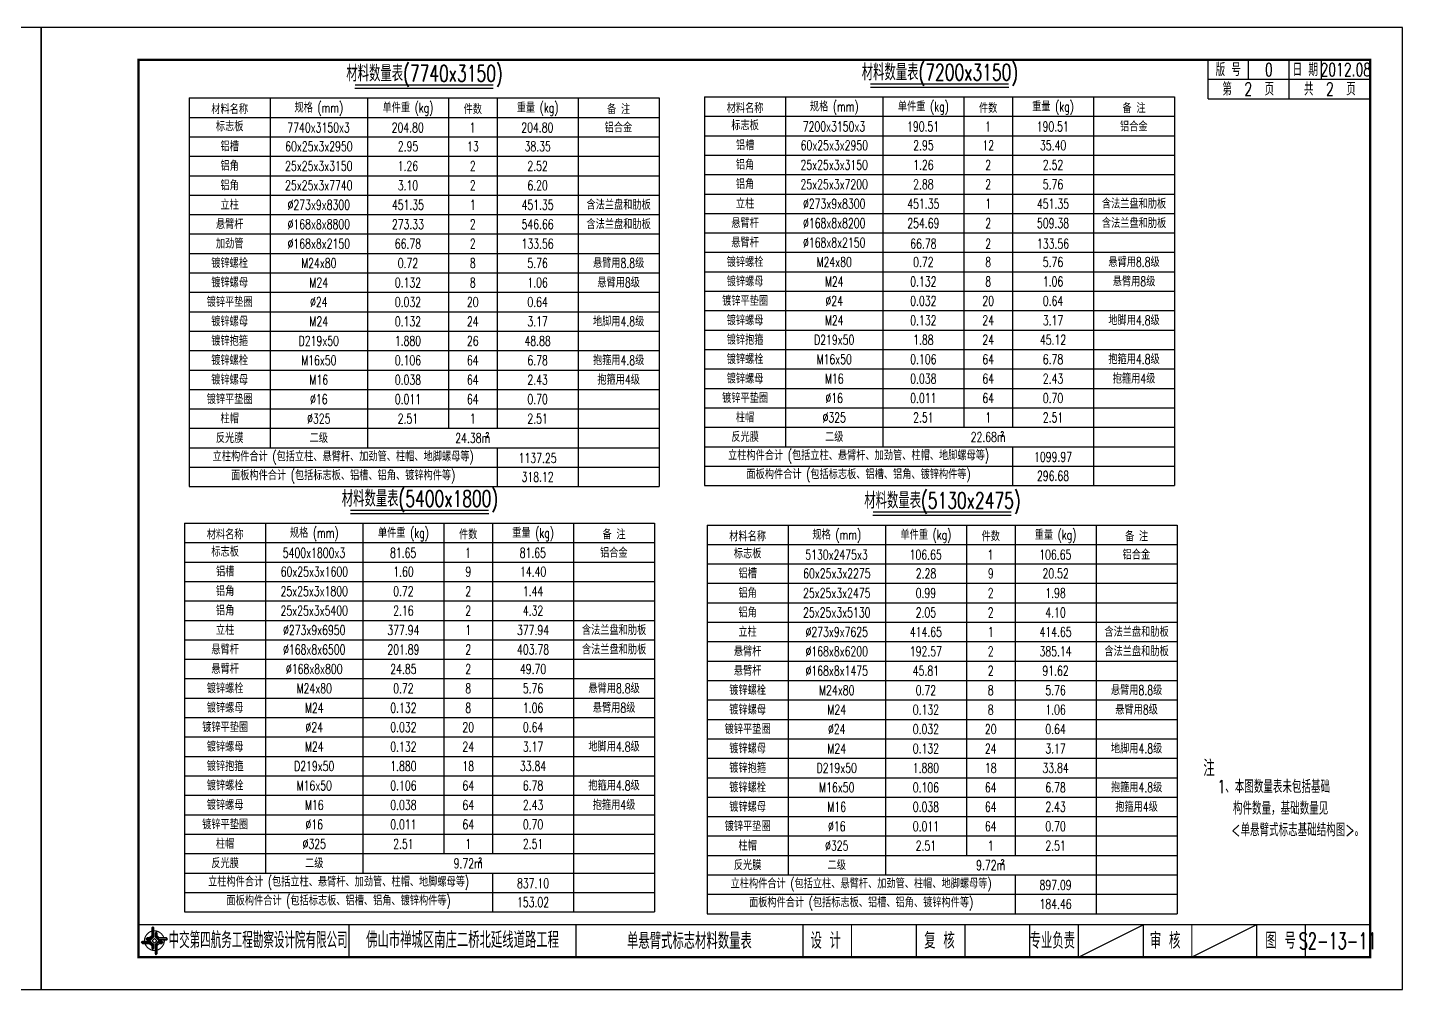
# Model space of a CAD drawing. Extents: x 4349 to 271026, y -15323 to -8945.
# Drawn here: x 5342.7 to 5766.9, y -9659.9 to -9362.9 of the extents above; entities that cross this region are included whole.
import ezdxf
from ezdxf.enums import TextEntityAlignment as Align

# ---------------------------------------------------------------- set-up
doc = ezdxf.new("R2010")
doc.units = 0
doc.header["$LTSCALE"] = 2
doc.layers.get('0').update_dxf_attribs({"linetype": 'CONTINUOUS'})
doc.layers.add('图框', color=7, linetype='CONTINUOUS')
doc.layers.add('文字', color=7, linetype='CONTINUOUS')
doc.styles.get("Standard").update_dxf_attribs({"font": 'simplex1.shx', "width": 0.7, "bigfont": 'hztxt.shx'})

# ---------------------------------------------------------------- blocks, each defined once
blk = doc.blocks.new('series')
at = {"width": 0.75}
for tag, height, p in [('页码', 4, (-35, -19)), ('图名', 5, (-220, -282)), ('图号', 5, (-20, -282))]:
    blk.add_attdef(tag, text='', height=height, dxfattribs=at).set_placement(p, align=Align.MIDDLE_CENTER)
blk = doc.blocks.new('tb')
at = {"lineweight": -3}
h = blk.add_hatch(color=256, dxfattribs=at)
h.paths.add_polyline_path([(-1.23, -0.13), (-3.78, -0.14), (-4.14, -0.41), (-1.4, -0.44), (-0.56, -1.24), (-0.54, -2.62), (-0.27, -2.2), (-0.26, -1.06)])
h.paths.add_polyline_path([(0.13, -1.08), (0.14, -3.86), (0.41, -4.26), (0.44, -1.24), (1.25, -0.43), (2.66, -0.43), (2.26, -0.16), (1.07, -0.15)])
h.paths.add_polyline_path([(1.08, 0.3), (3.62, 0.3), (4.02, 0.56), (1.25, 0.57), (0.43, 1.39), (0.43, 2.8), (0.16, 2.41), (0.15, 1.24)])
h.paths.add_polyline_path([(-0.28, 1.21), (-0.28, 3.99), (-0.56, 4.39), (-0.57, 1.41), (-1.38, 0.6), (-2.74, 0.56), (-2.33, 0.3), (-1.2, 0.29)])
for p, q in [((-0.56, 4.39), (-0.57, 1.41)), ((-1.38, 0.6), (-2.74, 0.56)), ((-0.57, 1.41), (-1.38, 0.6)), ((0.43, 2.8), (0.43, 1.39)), ((0.43, 1.39), (1.25, 0.57)), ((1.25, 0.57), (4.02, 0.56)), ((-4.14, -0.41), (-1.4, -0.44)), ((-1.4, -0.44), (-0.56, -1.24)), ((-0.56, -1.24), (-0.54, -2.62)), ((0.41, -4.26), (0.44, -1.24)), ((0.44, -1.24), (1.25, -0.43)), ((1.25, -0.43), (2.66, -0.43))]:
    blk.add_line(p, q, dxfattribs=at)
at = {"lineweight": -3, "flags": 128}
for points in [[(-0.9, 3.99), (-0.9, 1.58), (-1.53, 0.91), (-2.34, 0.91), (-2.74, 0.56), (-2.33, 0.3), (-1.2, 0.29), (-0.28, 1.21), (-0.28, 3.99), (-0.56, 4.39)], [(-0.04, 0.77), (0.68, 0.04), (-0.04, -0.69), (-0.77, 0.05)], [(3.62, 0.92), (1.43, 0.92), (0.77, 1.54), (0.77, 2.38), (0.43, 2.8), (0.16, 2.41), (0.15, 1.24), (1.08, 0.3), (3.62, 0.3), (4.02, 0.56)], [(-3.73, -0.76), (-1.54, -0.76), (-0.89, -1.39), (-0.89, -2.21), (-0.54, -2.62), (-0.27, -2.2), (-0.26, -1.06), (-1.23, -0.13), (-3.78, -0.14), (-4.14, -0.41)], [(0.75, -3.85), (0.75, -1.43), (1.4, -0.78), (2.26, -0.78), (2.66, -0.43), (2.26, -0.16), (1.07, -0.15), (0.13, -1.08), (0.14, -3.86), (0.41, -4.26)]]:
    blk.add_lwpolyline(points, close=True, dxfattribs=at)
at = {"lineweight": -3, "const_width": 0.35, "flags": 128}
for points in [[(-0.9, 3.02, 0.324167), (-3.16, -0.14)], [(2.88, 0.92, 0.324403), (-0.24, 3.15)], [(0.75, -2.86, 0.325418), (3.02, 0.26)], [(-2.98, -0.76, 0.322976), (0.14, -2.98)]]:
    blk.add_lwpolyline(points, format="xyb", dxfattribs=at)
blk = doc.blocks.new('12345')
at = {"layer": '图框'}
blk.add_lwpolyline([(4926.93, -9362.88), (4926.93, -9065.88), (4506.93, -9065.88), (4506.93, -9362.88)], close=True, dxfattribs=at)

msp = doc.modelspace()

# ---------------------------------------------------------------- linework, layer by layer
at = {"layer": '图框'}
for p, q in [((5706.92857, -9384.88068), (5706.92857, -9372.88068)), ((5719.42857, -9378.88068), (5719.42857, -9372.88068)), ((5731.92857, -9378.88068), (5731.92857, -9372.88068)), ((5741.92857, -9378.88068), (5741.92857, -9372.88068)), ((5706.92857, -9378.88068), (5756.92857, -9378.88068)), ((5731.92857, -9384.88068), (5731.92857, -9378.88068)), ((5706.92857, -9384.88068), (5756.92857, -9384.88068)), ((5721.92858, -9639.88068), (5701.92858, -9649.88068))]:
    msp.add_line(p, q, dxfattribs=at)
at = {"layer": '图框', "linetype": 'Continuous'}
msp.add_line((5666.92858, -9649.88068), (5686.92858, -9639.88068), dxfattribs=at)
at = {"layer": '图框'}
for points, const_width in [([(5756.92857, -9372.88068), (5376.92857, -9372.88068), (5376.92858, -9649.88068), (5756.92858, -9649.88068), (5756.92857, -9372.88068)], 0.7), ([(5376.92858, -9639.88068), (5756.92858, -9639.88068)], 0.4), ([(5441.92858, -9639.88068), (5441.92858, -9649.88068)], 0.4), ([(5511.92858, -9649.88068), (5511.92858, -9639.88068)], 0.4), ([(5581.92858, -9649.88068), (5581.92858, -9639.88068)], 0.4), ([(5596.92858, -9649.88068), (5596.92858, -9639.88068)], 0.4), ([(5616.92858, -9649.88068), (5616.92858, -9639.88068)], 0.4), ([(5631.92858, -9649.88068), (5631.92858, -9639.88068)], 0.4), ([(5651.92858, -9649.88068), (5651.92858, -9639.88068)], 0.4), ([(5651.92858, -9649.88068), (5651.92858, -9639.88068)], 0.4), ([(5666.92858, -9649.88068), (5666.92858, -9639.88068)], 0.4), ([(5686.92858, -9649.88068), (5686.92858, -9639.88068)], 0.4), ([(5701.92858, -9649.88068), (5701.92858, -9639.88068)], 0.4), ([(5721.92858, -9649.88068), (5721.92858, -9639.88068)], 0.4), ([(5736.92858, -9649.88068), (5736.92858, -9639.88068)], 0.4)]:
    msp.add_lwpolyline(points, dxfattribs=dict(at, const_width=const_width))
at = {"layer": '文字'}
for p, q in [((5443.75009, -9381.63135), (5486.42409, -9381.63135)), ((5602.76504, -9381.29385), (5645.43904, -9381.29385)), ((5417.58709, -9384.63135), (5417.58709, -9492.63135)), ((5447.58709, -9384.63135), (5447.58709, -9492.63135)), ((5472.58709, -9384.63135), (5472.58709, -9486.63135)), ((5487.58709, -9384.63135), (5487.58709, -9486.63135)), ((5512.58709, -9384.63135), (5512.58709, -9504.63135)), ((5576.60204, -9384.29385), (5576.60204, -9492.29385)), ((5606.60204, -9384.29385), (5606.60204, -9492.29385)), ((5631.60204, -9384.29385), (5631.60204, -9486.29385)), ((5646.60204, -9384.29385), (5646.60204, -9486.29385)), ((5671.60204, -9384.29385), (5671.60204, -9504.29385)), ((5392.58709, -9390.63135), (5537.58709, -9390.63135)), ((5551.60204, -9390.29385), (5696.60204, -9390.29385)), ((5551.60204, -9396.29385), (5696.60204, -9396.29385)), ((5392.58709, -9396.63135), (5537.58709, -9396.63135)), ((5392.58709, -9402.63135), (5537.58709, -9402.63135)), ((5551.60204, -9402.29385), (5696.60204, -9402.29385)), ((5392.58709, -9408.63135), (5537.58709, -9408.63135)), ((5551.60204, -9408.29385), (5696.60204, -9408.29385)), ((5392.58709, -9414.63135), (5537.58709, -9414.63135)), ((5551.60204, -9414.29385), (5696.60204, -9414.29385)), ((5392.58709, -9420.63135), (5537.58709, -9420.63135)), ((5551.60204, -9420.29385), (5696.60204, -9420.29385)), ((5392.58709, -9426.63135), (5537.58709, -9426.63135)), ((5551.60204, -9426.29385), (5696.60204, -9426.29385)), ((5392.58709, -9432.63135), (5537.58709, -9432.63135)), ((5551.60204, -9432.29385), (5696.60204, -9432.29385)), ((5392.58709, -9438.63135), (5537.58709, -9438.63135)), ((5551.60204, -9438.29385), (5696.60204, -9438.29385)), ((5392.58709, -9444.63135), (5537.58709, -9444.63135)), ((5551.60204, -9444.29385), (5696.60204, -9444.29385)), ((5392.58709, -9450.63135), (5537.58709, -9450.63135)), ((5512.58709, -9450.63135), (5512.58709, -9456.63135)), ((5551.60204, -9450.29385), (5696.60204, -9450.29385)), ((5671.60204, -9450.29385), (5671.60204, -9456.29385)), ((5392.58709, -9456.63135), (5537.58709, -9456.63135)), ((5512.58709, -9456.63135), (5512.58709, -9462.63135)), ((5551.60204, -9456.29385), (5696.60204, -9456.29385)), ((5671.60204, -9456.29385), (5671.60204, -9462.29385)), ((5392.58709, -9462.63135), (5537.58709, -9462.63135)), ((5512.58709, -9462.63135), (5512.58709, -9468.63135)), ((5551.60204, -9462.29385), (5696.60204, -9462.29385)), ((5671.60204, -9462.29385), (5671.60204, -9468.29385)), ((5551.60204, -9468.29385), (5696.60204, -9468.29385)), ((5671.60204, -9468.29385), (5671.60204, -9474.29385)), ((5392.58709, -9468.63135), (5537.58709, -9468.63135)), ((5512.58709, -9468.63135), (5512.58709, -9474.63135)), ((5392.58709, -9474.63135), (5537.58709, -9474.63135)), ((5512.58709, -9474.63135), (5512.58709, -9480.63135)), ((5551.60204, -9474.29385), (5696.60204, -9474.29385)), ((5671.60204, -9474.29385), (5671.60204, -9480.29385)), ((5392.58709, -9480.63135), (5537.58709, -9480.63135)), ((5512.58709, -9480.63135), (5512.58709, -9486.63135)), ((5551.60204, -9480.29385), (5696.60204, -9480.29385)), ((5671.60204, -9480.29385), (5671.60204, -9486.29385)), ((5392.58709, -9486.63135), (5537.58709, -9486.63135)), ((5551.60204, -9486.29385), (5696.60204, -9486.29385)), ((5487.58709, -9492.63135), (5487.58709, -9504.63135)), ((5646.60204, -9492.29385), (5646.60204, -9504.29385)), ((5392.58709, -9498.63135), (5537.58709, -9498.63135)), ((5551.60204, -9498.29385), (5696.60204, -9498.29385)), ((5442.34441, -9512.91457), (5485.01841, -9512.91457)), ((5603.55132, -9513.48322), (5646.22532, -9513.48322)), ((5416.18141, -9515.91457), (5416.18141, -9623.91457)), ((5446.18141, -9515.91457), (5446.18141, -9623.91457)), ((5471.18141, -9515.91457), (5471.18141, -9617.91457)), ((5486.18141, -9515.91457), (5486.18141, -9617.91457)), ((5511.18141, -9515.91457), (5511.18141, -9635.91457)), ((5577.38832, -9516.48322), (5577.38832, -9624.48322)), ((5607.38832, -9516.48322), (5607.38832, -9624.48322)), ((5632.38832, -9516.48322), (5632.38832, -9618.48322)), ((5647.38832, -9516.48322), (5647.38832, -9618.48322)), ((5672.38832, -9516.48322), (5672.38832, -9636.48322)), ((5391.18141, -9521.91457), (5536.18141, -9521.91457)), ((5552.38832, -9522.48322), (5697.38832, -9522.48322)), ((5391.18141, -9527.91457), (5536.18141, -9527.91457)), ((5552.38832, -9528.48322), (5697.38832, -9528.48322)), ((5391.18141, -9533.91457), (5536.18141, -9533.91457)), ((5552.38832, -9534.48322), (5697.38832, -9534.48322)), ((5391.18141, -9539.91457), (5536.18141, -9539.91457)), ((5552.38832, -9540.48322), (5697.38832, -9540.48322)), ((5391.18141, -9545.91457), (5536.18141, -9545.91457)), ((5552.38832, -9546.48322), (5697.38832, -9546.48322)), ((5391.18141, -9551.91457), (5536.18141, -9551.91457)), ((5552.38832, -9552.48322), (5697.38832, -9552.48322)), ((5391.18141, -9557.91457), (5536.18141, -9557.91457)), ((5552.38832, -9558.48322), (5697.38832, -9558.48322)), ((5391.18141, -9563.91457), (5536.18141, -9563.91457)), ((5552.38832, -9564.48322), (5697.38832, -9564.48322)), ((5391.18141, -9569.91457), (5536.18141, -9569.91457)), ((5552.38832, -9570.48322), (5697.38832, -9570.48322)), ((5391.18141, -9575.91457), (5536.18141, -9575.91457)), ((5552.38832, -9576.48322), (5697.38832, -9576.48322)), ((5391.18141, -9581.91457), (5536.18141, -9581.91457)), ((5511.18141, -9581.91457), (5511.18141, -9587.91457)), ((5552.38832, -9582.48322), (5697.38832, -9582.48322)), ((5672.38832, -9582.48322), (5672.38832, -9588.48322)), ((5391.18141, -9587.91457), (5536.18141, -9587.91457)), ((5511.18141, -9587.91457), (5511.18141, -9593.91457)), ((5552.38832, -9588.48322), (5697.38832, -9588.48322)), ((5672.38832, -9588.48322), (5672.38832, -9594.48322)), ((5391.18141, -9593.91457), (5536.18141, -9593.91457)), ((5511.18141, -9593.91457), (5511.18141, -9599.91457)), ((5552.38832, -9594.48322), (5697.38832, -9594.48322)), ((5672.38832, -9594.48322), (5672.38832, -9600.48322)), ((5391.18141, -9599.91457), (5536.18141, -9599.91457)), ((5511.18141, -9599.91457), (5511.18141, -9605.91457)), ((5552.38832, -9600.48322), (5697.38832, -9600.48322)), ((5672.38832, -9600.48322), (5672.38832, -9606.48322)), ((5391.18141, -9605.91457), (5536.18141, -9605.91457)), ((5511.18141, -9605.91457), (5511.18141, -9611.91457)), ((5552.38832, -9606.48322), (5697.38832, -9606.48322)), ((5672.38832, -9606.48322), (5672.38832, -9612.48322)), ((5391.18141, -9611.91457), (5536.18141, -9611.91457)), ((5511.18141, -9611.91457), (5511.18141, -9617.91457)), ((5552.38832, -9612.48322), (5697.38832, -9612.48322)), ((5672.38832, -9612.48322), (5672.38832, -9618.48322)), ((5391.18141, -9617.91457), (5536.18141, -9617.91457)), ((5552.38832, -9618.48322), (5697.38832, -9618.48322)), ((5486.18141, -9623.91457), (5486.18141, -9635.91457)), ((5552.38832, -9624.48322), (5697.38832, -9624.48322)), ((5647.38832, -9624.48322), (5647.38832, -9636.48322)), ((5391.18141, -9629.91457), (5536.18141, -9629.91457)), ((5552.38832, -9630.48322), (5697.38832, -9630.48322))]:
    msp.add_line(p, q, dxfattribs=at)
at = {"layer": '文字', "color": 1}
for p, q in [((5392.58709, -9384.63135), (5392.58709, -9504.63135)), ((5392.58709, -9384.63135), (5537.58709, -9384.63135)), ((5537.58709, -9384.63135), (5537.58709, -9504.63135)), ((5551.60204, -9384.29385), (5551.60204, -9504.29385)), ((5551.60204, -9384.29385), (5696.60204, -9384.29385)), ((5696.60204, -9384.29385), (5696.60204, -9504.29385)), ((5392.58709, -9492.63135), (5537.58709, -9492.63135)), ((5551.60204, -9492.29385), (5696.60204, -9492.29385)), ((5392.58709, -9504.63135), (5537.58709, -9504.63135)), ((5551.60204, -9504.29385), (5696.60204, -9504.29385)), ((5391.18141, -9515.91457), (5391.18141, -9635.91457)), ((5391.18141, -9515.91457), (5536.18141, -9515.91457)), ((5536.18141, -9515.91457), (5536.18141, -9635.91457)), ((5552.38832, -9516.48322), (5552.38832, -9636.48322)), ((5552.38832, -9516.48322), (5697.38832, -9516.48322)), ((5697.38832, -9516.48322), (5697.38832, -9636.48322)), ((5391.18141, -9623.91457), (5536.18141, -9623.91457)), ((5391.18141, -9635.91457), (5536.18141, -9635.91457)), ((5552.38832, -9636.48322), (5697.38832, -9636.48322))]:
    msp.add_line(p, q, dxfattribs=at)
at = {"layer": '文字', "const_width": 0.4}
for points in [[(5443.75009, -9380.63135), (5486.42409, -9380.63135)], [(5602.76504, -9380.29385), (5645.43904, -9380.29385)], [(5442.34441, -9511.91457), (5485.01841, -9511.91457)], [(5603.55132, -9512.48322), (5646.22532, -9512.48322)]]:
    msp.add_lwpolyline(points, dxfattribs=at)

# ---------------------------------------------------------------- block references
at = {"layer": '图框', "linetype": 'Continuous'}
for p in [(420, -297), (840, -297)]:
    msp.add_blockref('12345', p, dxfattribs=at)
at = {"layer": '图框'}
ref = msp.add_blockref('series', (5766.92858, -9362.88068), dxfattribs=at)
ref.add_attrib('页码', '第  2  页    共  2  页', dxfattribs={"layer": '0', "height": 4, "width": 0.7}).set_placement((5731.92857, -9381.88068), align=Align.MIDDLE_CENTER)
ref.add_attrib('图名', '单悬臂式标志材料数量表', dxfattribs={"layer": '0', "height": 5, "width": 0.7}).set_placement((5546.92858, -9644.88068), align=Align.MIDDLE_CENTER)
ref.add_attrib('图号', 'S2-13-11', dxfattribs={"layer": '0', "height": 5, "width": 0.65}).set_placement((5746.92858, -9644.88068), align=Align.MIDDLE_CENTER)
at = {"layer": '图框', "lineweight": -3}
msp.add_blockref('tb', (5381.92431, -9644.87535), dxfattribs=at)

# ---------------------------------------------------------------- texts
at = {"layer": '图框'}
for s, height, width, p in [('版 号', 4, 0.7, (5713.17857, -9375.88068)), ('0', 4, 0.7, (5725.67857, -9375.88068)), ('日 期', 4, 0.7, (5736.92857, -9375.88068)), ('2012.08', 4, 0.7, (5749.42857, -9375.88068)), ('中交第四航务工程勘察设计院有限公司', 5, 0.65, (5413.85942, -9644.63224)), ('佛山市禅城区南庄二桥北延线道路工程', 5, 0.7, (5476.92858, -9644.56598)), ('设 计', 5, 0.7, (5588.97324, -9644.7861)), ('复 核', 5, 0.7, (5624.06806, -9644.7861)), ('专业负责', 5, 0.7, (5658.9188, -9644.7861)), ('审 核', 5, 0.7, (5693.69261, -9644.7861)), ('图 号', 5, 0.7, (5729.31178, -9644.7861))]:
    msp.add_text(s, height=height, dxfattribs=dict(at, width=width)).set_placement(p, align=Align.MIDDLE_CENTER)
at = {"layer": '文字', "width": 0.7}
for s, p in [('材料数量表(7740x3150)', (5465.21142, -9377.0481)), ('材料数量表(7200x3150)', (5624.22637, -9376.7106)), ('材料数量表(5400x1800)', (5463.80574, -9508.33132)), ('材料数量表(5130x2475)', (5625.01265, -9508.89997))]:
    msp.add_text(s, height=5, dxfattribs=at).set_placement(p, align=Align.MIDDLE_CENTER)
at = {"layer": '文字', "linetype": 'Continuous', "width": 0.7}
msp.add_text('注', height=5, dxfattribs=at).set_placement((5705.47051, -9594.04624))
at = {"layer": '文字', "color": 7, "linetype": 'Continuous', "width": 0.7}
for s, p in [('  1、本图数量表未包括基础', (5706.00199, -9599.23472)), ('构件数量，基础数量见', (5714.61552, -9605.90139)), ('<单悬臂式标志基础结构图>。', (5714.05536, -9612.56805))]:
    msp.add_text(s, height=4, dxfattribs=at).set_placement(p)
at = {"layer": '文字', "width": 24, "attachment_point": 5}
for s, insert, char_height in [('材料名称', (5405.08709, -9388.13135), 3), ('规格 (mm)', (5432.58709, -9388.13135), 3), ('单件重 (kg)', (5460.08709, -9388.13135), 3), ('件数', (5480.08709, -9388.13135), 3), ('重量 (kg)', (5500.08709, -9388.13135), 3), ('备 注', (5525.08709, -9388.13135), 3), ('材料名称', (5564.10204, -9387.79385), 3), ('规格 (mm)', (5591.60204, -9387.79385), 3), ('单件重 (kg)', (5619.10204, -9387.79385), 3), ('件数', (5639.10204, -9387.79385), 3), ('重量 (kg)', (5659.10204, -9387.79385), 3), ('备 注', (5684.10204, -9387.79385), 3), ('标志板', (5405.08709, -9393.43509), 3), ('铝合金', (5525.01453, -9393.78874), 3), ('标志板', (5564.10204, -9393.09759), 3), ('7200x3150x3', (5591.52949, -9393.45125), 3), ('190.51', (5619.02949, -9393.45125), 3), ('1', (5639.02949, -9393.45125), 3), ('190.51', (5659.02949, -9393.45125), 3), ('铝合金', (5684.02949, -9393.45125), 3), ('7740x3150x3', (5432.51453, -9393.78874), 3), ('204.80', (5460.01453, -9393.78874), 3), ('1', (5480.01453, -9393.78874), 3), ('204.80', (5500.01453, -9393.78874), 3), ('铝槽', (5405.11781, -9399.58489), 3), ('60x25x3x2950', (5432.61781, -9399.58489), 3), ('2.95', (5460.11781, -9399.58489), 3), ('13', (5480.11781, -9399.58489), 3), ('38.35', (5500.11781, -9399.58489), 3), ('铝槽', (5564.13276, -9399.24739), 3), ('60x25x3x2950', (5591.63276, -9399.24739), 3), ('2.95', (5619.13276, -9399.24739), 3), ('12', (5639.13276, -9399.24739), 3), ('35.40', (5659.13276, -9399.24739), 3), ('铝角', (5405.08709, -9405.63135), 3), ('25x25x3x3150', (5432.58709, -9405.63135), 3), ('1.26', (5460.08709, -9405.63135), 3), ('2', (5480.08709, -9405.63135), 3), ('2.52', (5500.08709, -9405.63135), 3), ('铝角', (5564.10204, -9405.29385), 3), ('25x25x3x3150', (5591.60204, -9405.29385), 3), ('1.26', (5619.10204, -9405.29385), 3), ('2', (5639.10204, -9405.29385), 3), ('2.52', (5659.10204, -9405.29385), 3), ('铝角', (5405.08709, -9411.63135), 3), ('25x25x3x7740', (5432.58709, -9411.63135), 3), ('3.10', (5460.08709, -9411.63135), 3), ('2', (5480.08709, -9411.63135), 3), ('6.20', (5500.08709, -9411.63135), 3), ('铝角', (5564.10204, -9411.29385), 3), ('25x25x3x7200', (5591.60204, -9411.29385), 3), ('2.88', (5619.10204, -9411.29385), 3), ('2', (5639.10204, -9411.29385), 3), ('5.76', (5659.10204, -9411.29385), 3), ('立柱', (5405.08709, -9417.63135), 3), ('%%C273x9x8300', (5432.58709, -9417.63135), 3), ('451.35', (5460.08709, -9417.63135), 3), ('1', (5480.08709, -9417.63135), 3), ('451.35', (5500.08709, -9417.63135), 3), ('含法兰盘和肋板', (5525.08709, -9417.63135), 3), ('立柱', (5564.10204, -9417.29385), 3), ('%%C273x9x8300', (5591.60204, -9417.29385), 3), ('451.35', (5619.10204, -9417.29385), 3), ('1', (5639.10204, -9417.29385), 3), ('451.35', (5659.10204, -9417.29385), 3), ('含法兰盘和肋板', (5684.10204, -9417.29385), 3), ('悬臂杆', (5405.08709, -9423.63135), 3), ('含法兰盘和肋板', (5525.08709, -9423.63135), 3), ('悬臂杆', (5564.10204, -9423.29385), 3), ('%%C168x8x8200', (5591.60204, -9423.29385), 3), ('254.69', (5619.10204, -9423.29385), 3), ('2', (5639.10204, -9423.29385), 3), ('509.38', (5659.10204, -9423.29385), 3), ('含法兰盘和肋板', (5684.10204, -9423.29385), 3), ('%%C168x8x8800', (5432.58709, -9423.63135), 3), ('273.33', (5460.08709, -9423.63135), 3), ('2', (5480.08709, -9423.63135), 3), ('546.66', (5500.08709, -9423.63135), 3), ('加劲管', (5405.08709, -9429.63135), 3), ('%%C168x8x2150', (5432.58709, -9429.63135), 3), ('66.78', (5460.08709, -9429.63135), 3), ('2', (5480.08709, -9429.63135), 3), ('133.56', (5500.08709, -9429.63135), 3), ('悬臂杆', (5564.10204, -9429.29385), 3), ('%%C168x8x2150', (5591.60204, -9429.29385), 3), ('66.78', (5619.10204, -9429.63135), 3), ('2', (5639.10204, -9429.63135), 3), ('133.56', (5659.10204, -9429.63135), 3), ('镀锌螺栓', (5405.08709, -9435.63135), 3), ('M24x80', (5432.58709, -9435.63135), 3), ('0.72', (5460.08709, -9435.63135), 3), ('8', (5480.08709, -9435.63135), 3), ('5.76', (5500.08709, -9435.63135), 3), ('悬臂用8.8级', (5525.08709, -9435.63135), 3), ('镀锌螺栓', (5564.10204, -9435.29385), 3), ('M24x80', (5591.60204, -9435.29385), 3), ('0.72', (5619.10204, -9435.29385), 3), ('8', (5639.10204, -9435.29385), 3), ('5.76', (5659.10204, -9435.29385), 3), ('悬臂用8.8级', (5684.10204, -9435.29385), 3), ('镀锌螺母', (5405.08709, -9441.63135), 3), ('M24', (5432.58709, -9441.63135), 3), ('0.132', (5460.08709, -9441.63135), 3), ('8', (5480.08709, -9441.63135), 3), ('1.06', (5500.08709, -9441.63135), 3), ('悬臂用8级', (5525.08709, -9441.63135), 3), ('镀锌螺母', (5564.10204, -9441.29385), 3), ('M24', (5591.60204, -9441.29385), 3), ('0.132', (5619.10204, -9441.29385), 3), ('8', (5639.10204, -9441.29385), 3), ('1.06', (5659.10204, -9441.29385), 3), ('悬臂用8级', (5684.10204, -9441.29385), 3), ('镀锌平垫圈', (5405.08709, -9447.63135), 3), ('%%C24', (5432.58709, -9447.63135), 3), ('0.032', (5460.08709, -9447.63135), 3), ('20', (5480.08709, -9447.63135), 3), ('0.64', (5500.08709, -9447.63135), 3), ('镀锌平垫圈', (5564.10204, -9447.29385), 3), ('%%C24', (5591.60204, -9447.29385), 3), ('0.032', (5619.10204, -9447.29385), 3), ('20', (5639.10204, -9447.29385), 3), ('0.64', (5659.10204, -9447.29385), 3), ('镀锌螺母', (5564.10204, -9453.29385), 3), ('地脚用4.8级', (5684.10204, -9453.29385), 3), ('镀锌螺母', (5405.08709, -9453.63135), 3), ('M24', (5432.58709, -9453.63135), 3), ('0.132', (5460.08709, -9453.63135), 3), ('24', (5480.08709, -9453.63135), 3), ('3.17', (5500.08709, -9453.63135), 3), ('地脚用4.8级', (5525.08709, -9453.63135), 3), ('M24', (5591.60204, -9453.29385), 3), ('0.132', (5619.10204, -9453.29385), 3), ('24', (5639.10204, -9453.29385), 3), ('3.17', (5659.10204, -9453.29385), 3), ('镀锌抱箍', (5405.08709, -9459.63135), 3), ('D219x50', (5432.58709, -9459.63135), 3), ('1.880', (5460.08709, -9459.63135), 3), ('26', (5480.08709, -9459.63135), 3), ('48.88', (5500.08709, -9459.63135), 3), ('镀锌抱箍', (5564.10204, -9459.29385), 3), ('D219x50', (5591.60204, -9459.29385), 3), ('1.88', (5619.10204, -9459.29385), 3), ('24', (5639.10204, -9459.29385), 3), ('45.12', (5659.10204, -9459.29385), 3), ('镀锌螺栓', (5405.08709, -9465.63135), 3), ('M16x50', (5432.58709, -9465.63135), 3), ('0.106', (5460.08709, -9465.63135), 3), ('64', (5480.08709, -9465.63135), 3), ('6.78', (5500.08709, -9465.63135), 3), ('抱箍用4.8级', (5525.08709, -9465.63135), 3), ('镀锌螺栓', (5564.10204, -9465.29385), 3), ('M16x50', (5591.60204, -9465.29385), 3), ('0.106', (5619.10204, -9465.29385), 3), ('64', (5639.10204, -9465.29385), 3), ('6.78', (5659.10204, -9465.29385), 3), ('抱箍用4.8级', (5684.10204, -9465.29385), 3), ('镀锌螺母', (5405.08709, -9471.63135), 3), ('M16', (5432.58709, -9471.63135), 3), ('0.038', (5460.08709, -9471.63135), 3), ('64', (5480.08709, -9471.63135), 3), ('2.43', (5500.08709, -9471.63135), 3), ('抱箍用4级', (5525.08709, -9471.63135), 3), ('镀锌螺母', (5564.10204, -9471.29385), 3), ('M16', (5591.60204, -9471.29385), 3), ('0.038', (5619.10204, -9471.29385), 3), ('64', (5639.10204, -9471.29385), 3), ('2.43', (5659.10204, -9471.29385), 3), ('抱箍用4级', (5684.10204, -9471.29385), 3), ('镀锌平垫圈', (5405.08709, -9477.63135), 3), ('%%C16', (5432.58709, -9477.63135), 3), ('0.011', (5460.08709, -9477.63135), 3), ('64', (5480.08709, -9477.63135), 3), ('0.70', (5500.08709, -9477.63135), 3), ('镀锌平垫圈', (5564.10204, -9477.29385), 3), ('%%C16', (5591.60204, -9477.29385), 3), ('0.011', (5619.10204, -9477.29385), 3), ('64', (5639.10204, -9477.29385), 3), ('0.70', (5659.10204, -9477.29385), 3), ('柱帽', (5405.08709, -9483.63135), 3), ('%%C325', (5432.58709, -9483.63135), 3), ('2.51', (5460.08709, -9483.63135), 3), ('1', (5480.08709, -9483.63135), 3), ('2.51', (5500.08709, -9483.63135), 3), ('柱帽', (5564.10204, -9483.29385), 3), ('%%C325', (5591.60204, -9483.29385), 3), ('2.51', (5619.10204, -9483.29385), 3), ('1', (5639.10204, -9483.29385), 3), ('2.51', (5659.10204, -9483.29385), 3), ('反光膜', (5405.08709, -9489.63135), 3), ('二级', (5432.58709, -9489.63135), 3), ('24.38m', (5480.08709, -9489.63135), 3), ('2', (5484.5845, -9488.69387), 1.5), ('反光膜', (5564.10204, -9489.29385), 3), ('二级', (5591.60204, -9489.29385), 3), ('22.68m', (5639.10204, -9489.29385), 3), ('2', (5643.45132, -9488.39146), 1.5), ('1099.97', (5659.10204, -9495.46052), 3), ('1137.25', (5500.08709, -9495.79802), 3), ('318.12', (5500.08709, -9501.63135), 3), ('296.68', (5659.10204, -9501.29385), 3), ('材料名称', (5403.68141, -9519.41457), 3), ('规格 (mm)', (5431.18141, -9519.41457), 3), ('单件重 (kg)', (5458.68141, -9519.41457), 3), ('件数', (5478.68141, -9519.41457), 3), ('重量 (kg)', (5498.68141, -9519.41457), 3), ('备 注', (5523.68141, -9519.41457), 3), ('材料名称', (5564.88832, -9519.98322), 3), ('规格 (mm)', (5592.38832, -9519.98322), 3), ('单件重 (kg)', (5619.88832, -9519.98322), 3), ('件数', (5639.88832, -9519.98322), 3), ('重量 (kg)', (5659.88832, -9519.98322), 3), ('备 注', (5684.88832, -9519.98322), 3), ('标志板', (5403.68141, -9524.7183), 3), ('5400x1800x3', (5431.10886, -9525.07196), 3), ('81.65', (5458.60886, -9525.07196), 3), ('1', (5478.60886, -9525.07196), 3), ('81.65', (5498.60886, -9525.07196), 3), ('铝合金', (5523.60886, -9525.07196), 3), ('标志板', (5564.88832, -9525.28696), 3), ('5130x2475x3', (5592.31577, -9525.64062), 3), ('106.65', (5619.81577, -9525.64062), 3), ('1', (5639.81577, -9525.64062), 3), ('106.65', (5659.81577, -9525.64062), 3), ('铝合金', (5684.81577, -9525.64062), 3), ('铝槽', (5403.71213, -9530.86811), 3), ('60x25x3x1600', (5431.21213, -9530.86811), 3), ('1.60', (5458.71213, -9530.86811), 3), ('9', (5478.71213, -9530.86811), 3), ('14.40', (5498.71213, -9530.86811), 3), ('铝槽', (5564.91905, -9531.43676), 3), ('60x25x3x2275', (5592.41905, -9531.43676), 3), ('2.28', (5619.91905, -9531.43676), 3), ('9', (5639.91905, -9531.43676), 3), ('20.52', (5659.91905, -9531.43676), 3), ('铝角', (5403.68141, -9536.91457), 3), ('25x25x3x1800', (5431.18141, -9536.91457), 3), ('0.72', (5458.68141, -9536.91457), 3), ('2', (5478.68141, -9536.91457), 3), ('1.44', (5498.68141, -9536.91457), 3), ('铝角', (5564.88832, -9537.48322), 3), ('25x25x3x2475', (5592.38832, -9537.48322), 3), ('0.99', (5619.88832, -9537.48322), 3), ('2', (5639.88832, -9537.48322), 3), ('1.98', (5659.88832, -9537.48322), 3), ('铝角', (5403.68141, -9542.91457), 3), ('25x25x3x5400', (5431.18141, -9542.91457), 3), ('2.16', (5458.68141, -9542.91457), 3), ('2', (5478.68141, -9542.91457), 3), ('4.32', (5498.68141, -9542.91457), 3), ('铝角', (5564.88832, -9543.48322), 3), ('25x25x3x5130', (5592.38832, -9543.48322), 3), ('2.05', (5619.88832, -9543.48322), 3), ('2', (5639.88832, -9543.48322), 3), ('4.10', (5659.88832, -9543.48322), 3), ('立柱', (5403.68141, -9548.91457), 3), ('%%C273x9x6950', (5431.18141, -9548.91457), 3), ('377.94', (5458.68141, -9548.91457), 3), ('1', (5478.68141, -9548.91457), 3), ('377.94', (5498.68141, -9548.91457), 3), ('含法兰盘和肋板', (5523.68141, -9548.91457), 3), ('立柱', (5564.88832, -9549.48322), 3), ('%%C273x9x7625', (5592.38832, -9549.48322), 3), ('414.65', (5619.88832, -9549.48322), 3), ('1', (5639.88832, -9549.48322), 3), ('414.65', (5659.88832, -9549.48322), 3), ('含法兰盘和肋板', (5684.88832, -9549.48322), 3), ('悬臂杆', (5403.68141, -9554.91457), 3), ('%%C168x8x6500', (5431.18141, -9554.91457), 3), ('201.89', (5458.68141, -9554.91457), 3), ('2', (5478.68141, -9554.91457), 3), ('403.78', (5498.68141, -9554.91457), 3), ('含法兰盘和肋板', (5523.68141, -9554.91457), 3), ('悬臂杆', (5564.88832, -9555.48322), 3), ('%%C168x8x6200', (5592.38832, -9555.48322), 3), ('192.57', (5619.88832, -9555.48322), 3), ('2', (5639.88832, -9555.48322), 3), ('385.14', (5659.88832, -9555.48322), 3), ('含法兰盘和肋板', (5684.88832, -9555.48322), 3), ('悬臂杆', (5403.68141, -9560.91457), 3), ('%%C168x8x800', (5431.18141, -9560.91457), 3), ('24.85', (5458.68141, -9560.91457), 3), ('2', (5478.68141, -9560.91457), 3), ('49.70', (5498.68141, -9560.91457), 3), ('悬臂杆', (5564.88832, -9561.48322), 3), ('%%C168x8x1475', (5592.38832, -9561.48322), 3), ('45.81', (5619.88832, -9561.48322), 3), ('2', (5639.88832, -9561.48322), 3), ('91.62', (5659.88832, -9561.48322), 3), ('镀锌螺栓', (5403.68141, -9566.91457), 3), ('M24x80', (5431.18141, -9566.91457), 3), ('0.72', (5458.68141, -9566.91457), 3), ('8', (5478.68141, -9566.91457), 3), ('5.76', (5498.68141, -9566.91457), 3), ('悬臂用8.8级', (5523.68141, -9566.91457), 3), ('镀锌螺栓', (5564.88832, -9567.48322), 3), ('M24x80', (5592.38832, -9567.48322), 3), ('0.72', (5619.88832, -9567.48322), 3), ('8', (5639.88832, -9567.48322), 3), ('5.76', (5659.88832, -9567.48322), 3), ('悬臂用8.8级', (5684.88832, -9567.48322), 3), ('镀锌螺母', (5403.68141, -9572.91457), 3), ('M24', (5431.18141, -9572.91457), 3), ('0.132', (5458.68141, -9572.91457), 3), ('8', (5478.68141, -9572.91457), 3), ('1.06', (5498.68141, -9572.91457), 3), ('悬臂用8级', (5523.68141, -9572.91457), 3), ('镀锌螺母', (5564.88832, -9573.48322), 3), ('M24', (5592.38832, -9573.48322), 3), ('0.132', (5619.88832, -9573.48322), 3), ('8', (5639.88832, -9573.48322), 3), ('1.06', (5659.88832, -9573.48322), 3), ('悬臂用8级', (5684.88832, -9573.48322), 3), ('镀锌平垫圈', (5403.68141, -9578.91457), 3), ('%%C24', (5431.18141, -9578.91457), 3), ('0.032', (5458.68141, -9578.91457), 3), ('20', (5478.68141, -9578.91457), 3), ('0.64', (5498.68141, -9578.91457), 3), ('镀锌平垫圈', (5564.88832, -9579.48322), 3), ('%%C24', (5592.38832, -9579.48322), 3), ('0.032', (5619.88832, -9579.48322), 3), ('20', (5639.88832, -9579.48322), 3), ('0.64', (5659.88832, -9579.48322), 3), ('镀锌螺母', (5403.68141, -9584.91457), 3), ('地脚用4.8级', (5523.68141, -9584.91457), 3), ('M24', (5431.18141, -9584.91457), 3), ('0.132', (5458.68141, -9584.91457), 3), ('24', (5478.68141, -9584.91457), 3), ('3.17', (5498.68141, -9584.91457), 3), ('镀锌螺母', (5564.88832, -9585.48322), 3), ('M24', (5592.38832, -9585.48322), 3), ('0.132', (5619.88832, -9585.48322), 3), ('24', (5639.88832, -9585.48322), 3), ('3.17', (5659.88832, -9585.48322), 3), ('地脚用4.8级', (5684.88832, -9585.48322), 3), ('镀锌抱箍', (5403.68141, -9590.91457), 3), ('D219x50', (5431.18141, -9590.91457), 3), ('1.880', (5458.68141, -9590.91457), 3), ('18', (5478.68141, -9590.91457), 3), ('33.84', (5498.68141, -9590.91457), 3), ('镀锌抱箍', (5564.88832, -9591.48322), 3), ('D219x50', (5592.38832, -9591.48322), 3), ('1.880', (5619.88832, -9591.48322), 3), ('18', (5639.88832, -9591.48322), 3), ('33.84', (5659.88832, -9591.48322), 3), ('镀锌螺栓', (5403.68141, -9596.91457), 3), ('M16x50', (5431.18141, -9596.91457), 3), ('0.106', (5458.68141, -9596.91457), 3), ('64', (5478.68141, -9596.91457), 3), ('6.78', (5498.68141, -9596.91457), 3), ('抱箍用4.8级', (5523.68141, -9596.91457), 3), ('镀锌螺栓', (5564.88832, -9597.48322), 3), ('抱箍用4.8级', (5684.88832, -9597.48322), 3), ('M16x50', (5592.38832, -9597.48322), 3), ('0.106', (5619.88832, -9597.48322), 3), ('64', (5639.88832, -9597.48322), 3), ('6.78', (5659.88832, -9597.48322), 3), ('镀锌螺母', (5403.68141, -9602.91457), 3), ('M16', (5431.18141, -9602.91457), 3), ('0.038', (5458.68141, -9602.91457), 3), ('64', (5478.68141, -9602.91457), 3), ('2.43', (5498.68141, -9602.91457), 3), ('抱箍用4级', (5523.68141, -9602.91457), 3), ('镀锌螺母', (5564.88832, -9603.48322), 3), ('M16', (5592.38832, -9603.48322), 3), ('0.038', (5619.88832, -9603.48322), 3), ('64', (5639.88832, -9603.48322), 3), ('2.43', (5659.88832, -9603.48322), 3), ('抱箍用4级', (5684.88832, -9603.48322), 3), ('镀锌平垫圈', (5403.68141, -9608.91457), 3), ('%%C16', (5431.18141, -9608.91457), 3), ('0.011', (5458.68141, -9608.91457), 3), ('64', (5478.68141, -9608.91457), 3), ('0.70', (5498.68141, -9608.91457), 3), ('镀锌平垫圈', (5564.88832, -9609.48322), 3), ('%%C16', (5592.38832, -9609.48322), 3), ('0.011', (5619.88832, -9609.48322), 3), ('64', (5639.88832, -9609.48322), 3), ('0.70', (5659.88832, -9609.48322), 3), ('柱帽', (5403.68141, -9614.91457), 3), ('%%C325', (5431.18141, -9614.91457), 3), ('2.51', (5458.68141, -9614.91457), 3), ('1', (5478.68141, -9614.91457), 3), ('2.51', (5498.68141, -9614.91457), 3), ('柱帽', (5564.88832, -9615.48322), 3), ('%%C325', (5592.38832, -9615.48322), 3), ('2.51', (5619.88832, -9615.48322), 3), ('1', (5639.88832, -9615.48322), 3), ('2.51', (5659.88832, -9615.48322), 3), ('反光膜', (5403.68141, -9620.91457), 3), ('二级', (5431.18141, -9620.91457), 3), ('9.72m', (5478.68141, -9620.91457), 3), ('2', (5482.34956, -9619.97215), 1.5), ('反光膜', (5564.88832, -9621.48322), 3), ('二级', (5592.38832, -9621.48322), 3), ('9.72m', (5639.88832, -9621.48322), 3), ('2', (5643.55647, -9620.5408), 1.5), ('837.10', (5498.68141, -9627.08123), 3), ('897.09', (5659.88832, -9627.64989), 3), ('153.02', (5498.68141, -9632.91457), 3), ('184.46', (5659.88832, -9633.48322), 3)]:
    msp.add_mtext(s, dxfattribs=dict(at, insert=insert, char_height=char_height))
at = {"layer": '文字', "color": 7, "char_height": 3, "width": 94, "attachment_point": 5}
for s, insert in [('立柱构件合计 (包括立柱、悬臂杆、加劲管、柱帽、地脚螺母等)', (5440.08709, -9495.79802)), ('立柱构件合计 (包括立柱、悬臂杆、加劲管、柱帽、地脚螺母等)', (5599.10204, -9495.46052)), ('面板构件合计 (包括标志板、铝槽、铝角、镀锌构件等)', (5440.08709, -9501.63135)), ('面板构件合计 (包括标志板、铝槽、铝角、镀锌构件等)', (5599.10204, -9501.29385)), ('立柱构件合计 (包括立柱、悬臂杆、加劲管、柱帽、地脚螺母等)', (5438.68141, -9627.08123)), ('立柱构件合计 (包括立柱、悬臂杆、加劲管、柱帽、地脚螺母等)', (5599.88832, -9627.64989)), ('面板构件合计 (包括标志板、铝槽、铝角、镀锌构件等)', (5438.68141, -9632.91457)), ('面板构件合计 (包括标志板、铝槽、铝角、镀锌构件等)', (5599.88832, -9633.48322))]:
    msp.add_mtext(s, dxfattribs=dict(at, insert=insert))

doc.saveas('drawing.dxf')
